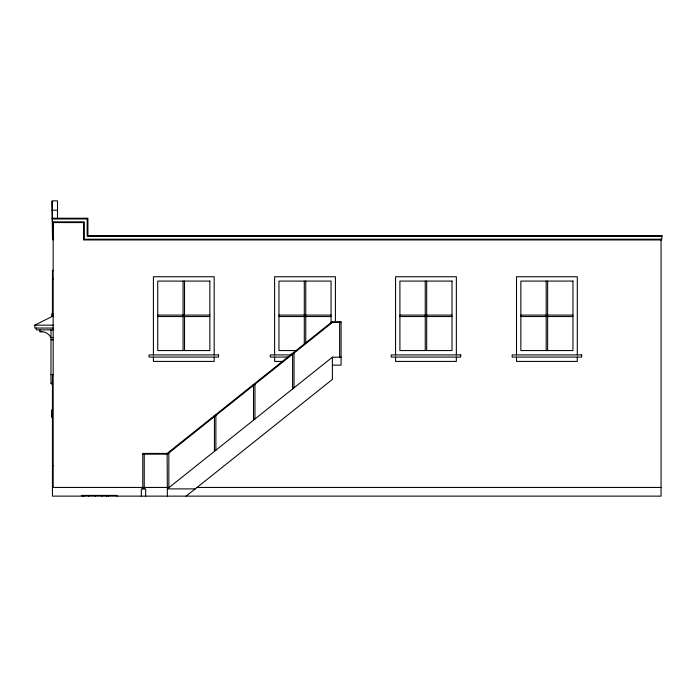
<?xml version="1.0" encoding="UTF-8"?>
<svg xmlns="http://www.w3.org/2000/svg" width="697" height="697" viewBox="0 0 697 697"><rect width="100%" height="100%" fill="white"/><g stroke="black" fill="none" stroke-linecap="round" stroke-linejoin="round"><path stroke-width="1.05" d="M142.78 488.893L142.78 453.433L167.132 453.433L331.938 321.883L341.077 321.726L341.077 365.141L332.391 365.141M341.077 357.186L332.391 357.186L167.385 488.893L195.23 488.893M186.16 496.133L332.391 379.412L332.391 357.186M53.164 328.052L34.85 328.052L34.85 325.159L53.164 315.933L51.709 315.933L51.709 313.763L53.164 313.763M39.973 329.864L39.973 331.676L43.292 331.807A10.969 10.969 0 0 1 50.986 337.644L53.164 337.644M52.075 201.599L52.798 239.219M52.075 210.215L57.502 210.215M52.075 218.231L87.9 218.231L87.9 235.603L662.15 235.603L662.15 236.327L87.177 236.327L87.177 218.963L52.075 218.963M52.441 221.855L84.276 221.855L84.276 239.219L661.784 239.219L661.784 236.327M52.798 222.578L83.553 222.578L83.553 239.942L661.427 239.942L661.427 239.219M52.441 236.327L52.075 200.867L57.502 200.867L57.502 218.684M53.164 239.942L52.798 221.855M53.164 270.34L52.441 270.34L52.441 313.763M52.441 279.027L53.164 279.027M157.74 315.096L209.849 315.096M278.957 315.096L331.066 315.096M399.904 315.096L452.013 315.096M520.851 315.096L572.96 315.096M157.74 316.543L209.849 316.543M278.957 316.543L331.066 316.543M399.904 316.543L452.013 316.543M520.851 316.543L572.96 316.543M341.077 322.45L332.391 322.45L167.385 454.156L142.78 454.156M34.85 325.159L53.164 325.159M53.164 329.864L36.296 329.864L36.296 328.052M39.973 331.676L42.343 331.676M50.986 339.814L53.164 339.814M296.905 350.556L278.957 350.556L278.957 281.083L331.066 281.083L331.066 322.92M291.982 354.904L270.279 354.904L270.279 357.073L288.732 357.073M282.215 361.412L274.618 361.412L274.618 357.073M50.986 374.55L53.164 374.55M50.986 329.864L50.986 383.237L52.441 383.237M52.441 409.836L51.709 409.836L51.709 417.25L52.441 417.25M51.709 412.912L52.441 412.912M51.709 413.417L52.441 413.417M51.709 414.689L52.441 414.689M51.709 415.717L52.441 415.717M51.709 416.736L52.441 416.736M52.441 465.735L53.164 465.735M52.441 487.447L167.35 487.447M196.711 487.447L661.061 487.447M81.401 495.41L117.018 495.41L117.018 496.125M50.986 383.237L52.441 384.683M331.938 321.883L332.391 322.45L332.391 321.726M293.585 352.499L294.038 353.065L294.038 387.802M292.139 353.658L292.583 354.215L292.583 388.961M254.501 383.69L254.954 384.256L254.954 418.993M253.055 384.849L253.508 385.415L253.508 420.152M215.425 414.889L215.878 415.456L215.878 450.192M213.979 416.048L214.432 416.606L214.432 451.351M168.386 452.44L168.84 453.006L168.84 487.743M167.132 453.433L167.385 496.133M661.061 239.942L661.061 496.133L52.441 496.133L52.441 374.55M577.299 354.904L577.299 276.744L516.512 276.744L516.512 354.904M577.299 357.073L577.299 361.412L516.512 361.412L516.512 357.073M547.633 281.083L547.633 350.556M546.187 281.083L546.187 350.556M456.352 354.904L456.352 276.744L395.565 276.744L395.565 354.904M456.352 357.073L456.352 361.412L395.565 361.412L395.565 357.073M426.686 281.083L426.686 350.556M425.24 281.083L425.24 350.556M339.631 321.726L339.631 357.186M335.405 322.336L335.405 276.744L274.618 276.744L274.618 354.904M305.739 281.083L305.739 343.116M304.293 281.083L304.293 344.179M214.188 354.904L214.188 276.744L153.401 276.744L153.401 354.904M214.188 357.073L214.188 361.412L153.401 361.412L153.401 357.073M184.513 281.083L184.513 350.556M183.067 281.083L183.067 350.556M145.673 496.133L145.673 488.893L141.334 488.893L141.334 496.133M144.227 453.433L144.227 488.893M108.314 495.41L108.314 496.133M106.693 495.41L106.693 496.133M101.806 495.41L101.806 496.133M95.289 495.41L95.289 496.133M88.78 495.41L88.78 496.133M83.893 495.41L83.893 496.133M82.263 495.41L82.263 496.133M53.164 222.578L53.164 487.447M209.849 281.083L157.74 281.083L157.74 350.556L209.849 350.556L209.849 281.083M452.013 281.083L399.904 281.083L399.904 350.556L452.013 350.556L452.013 281.083M572.96 281.083L520.851 281.083L520.851 350.556L572.96 350.556L572.96 281.083M218.527 354.904L149.053 354.904L149.053 357.073L218.527 357.073L218.527 354.904M460.7 354.904L391.226 354.904L391.226 357.073L460.7 357.073L460.7 354.904M581.646 354.904L512.173 354.904L512.173 357.073L581.646 357.073L581.646 354.904"/></g></svg>
